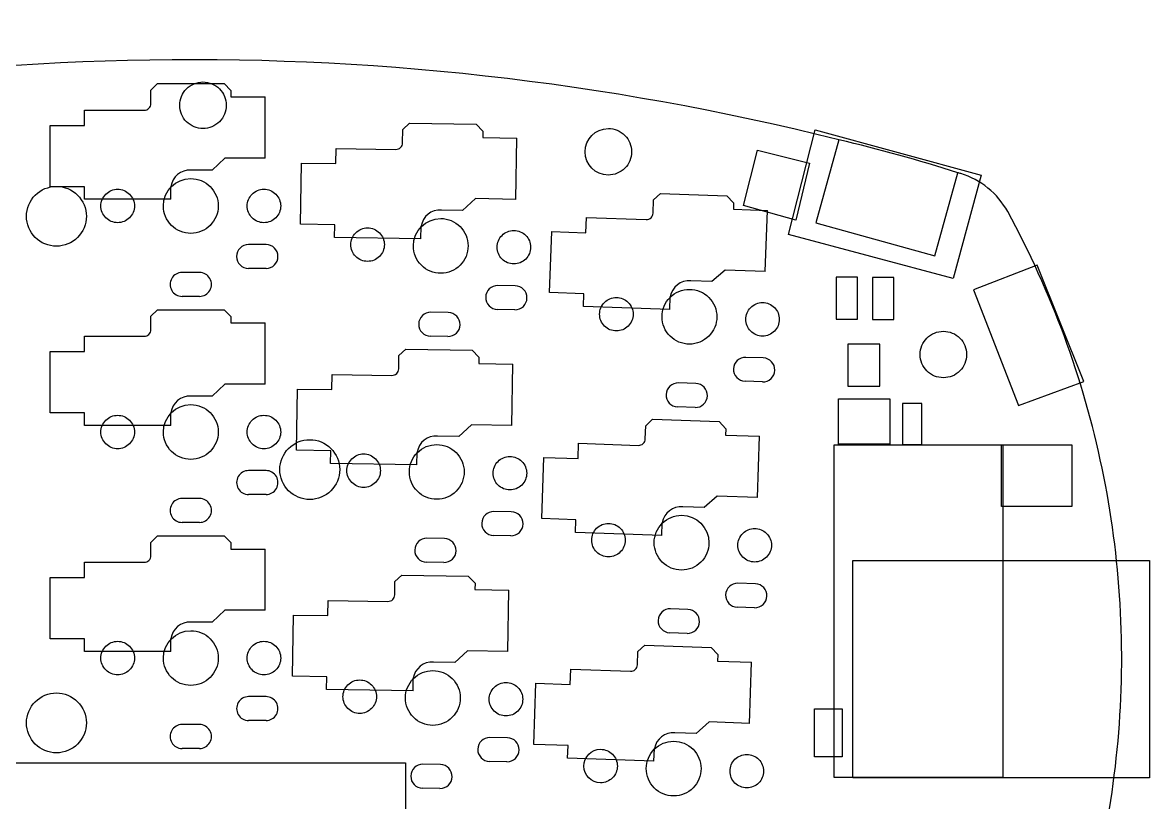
# Model space of a CAD drawing. Extents: x -2 to 142, y -92 to 3.
# Drawn here: x 57.4 to 142.2, y -55.9 to 2.7 of the extents above; entities that cross this region are included whole.
import ezdxf

# ---------------------------------------------------------------- set-up
doc = ezdxf.new("R2010")
doc.units = 0
doc.layers.get('0').update_dxf_attribs({"linetype": 'CONTINUOUS'})

msp = doc.modelspace()

# ---------------------------------------------------------------- linework, layer by layer
at = {"color": 7}
for p, q in [((67.075001, -2.374655), (67.575001, -1.874655)), ((67.075001, -3.374655), (67.075001, -2.374655)), ((67.575001, -1.874655), (72.575001, -1.874655)), ((72.575001, -1.874655), (73.095001, -2.394655)), ((73.095001, -2.394655), (73.095001, -2.874655)), ((73.095001, -2.874655), (75.655001, -2.874655)), ((75.655001, -7.474655), (75.655001, -2.874655)), ((62.075001, -5.024655), (62.075001, -3.874655)), ((62.075001, -3.874655), (66.575001, -3.874655)), ((72.741632, -3.501473), (72.741632, -3.501473)), ((59.500001, -5.024655), (62.075001, -5.024655)), ((59.500001, -9.624655), (59.500001, -5.024655)), ((86.020676, -5.328802), (86.529326, -4.837604)), ((86.529326, -4.837604), (91.528564, -4.924866)), ((91.528564, -4.924866), (92.03941, -5.453862)), ((86.003223, -6.32865), (86.020676, -5.328802)), ((92.03941, -5.453862), (92.031033, -5.933789)), ((115.01163, -13.231473), (117.03163, -5.356473)), ((117.03163, -5.356473), (129.51163, -8.761473)), ((80.975188, -7.891136), (80.995259, -6.741311)), ((80.995259, -6.741311), (85.494573, -6.819847)), ((92.031033, -5.933789), (94.590643, -5.978467)), ((94.510362, -10.577767), (94.590643, -5.978467)), ((118.80616, -6.102301), (117.075, -12.344655)), ((118.806183, -6.102125), (118.806183, -6.102125)), ((72.625001, -7.474655), (71.675001, -8.374655)), ((75.655001, -7.474655), (72.625001, -7.474655)), ((103.22163, -7.001473), (103.22163, -7.001473)), ((111.63953, -11.031432), (112.69498, -6.869507)), ((112.69498, -6.869507), (116.59813, -7.846424)), ((71.675001, -8.374655), (70.075001, -8.374655)), ((78.3203, -12.445496), (78.400581, -7.846196)), ((78.400581, -7.846196), (80.975188, -7.891136)), ((116.59813, -7.846424), (115.58234, -12.134557)), ((126.01749, -14.824627), (127.7516, -8.571627)), ((129.51163, -8.761473), (127.39163, -16.531473)), ((62.075001, -9.624655), (59.500001, -9.624655)), ((62.075001, -10.574655), (62.075001, -9.624655)), ((68.575001, -10.574655), (68.575001, -9.624655)), ((104.87703, -10.60935), (105.39418, -10.127105)), ((105.39418, -10.127105), (110.39113, -10.301602)), ((68.575001, -10.574655), (62.075001, -10.574655)), ((91.480823, -10.524886), (90.515261, -11.408169)), ((94.510362, -10.577767), (91.480823, -10.524886)), ((104.84213, -11.608741), (104.87703, -10.60935)), ((110.39113, -10.301602), (110.89267, -10.839433)), ((110.89267, -10.839433), (110.87592, -11.319141)), ((62.2202, -11.851473), (62.2202, -11.851473)), ((65.835, -11.074655), (65.835, -11.074655)), ((72.135, -11.074655), (72.135, -11.074655)), ((76.835, -11.074655), (76.835, -11.074655)), ((90.515261, -11.408169), (88.915504, -11.380245)), ((110.87592, -11.319141), (113.43436, -11.408483)), ((115.58234, -12.134557), (111.63953, -11.031432)), ((113.27382, -16.005681), (113.43436, -11.408483)), ((80.894907, -12.490436), (78.3203, -12.445496)), ((80.878328, -13.440291), (80.894907, -12.490436)), ((87.377338, -13.553732), (87.393917, -12.603876)), ((99.787595, -13.083239), (99.82773, -11.933939)), ((99.82773, -11.933939), (104.32499, -12.090987)), ((117.075, -12.344655), (126.01749, -14.824627)), ((87.377338, -13.553732), (80.878328, -13.440291)), ((97.053626, -17.59057), (97.214164, -12.993372)), ((97.214164, -12.993372), (99.787595, -13.083239)), ((127.39163, -16.531473), (115.01163, -13.231473)), ((75.730001, -13.974655), (74.420001, -13.974655)), ((84.629225, -13.983846), (84.629225, -13.983846)), ((90.928384, -14.079834), (90.928384, -14.079834)), ((95.627544, -14.175822), (95.627544, -14.175822)), ((70.730001, -16.074655), (69.420001, -16.074655)), ((75.730001, -15.774655), (74.420001, -15.774655)), ((110.24567, -15.899936), (109.26483, -16.766233)), ((113.27382, -16.005681), (110.24567, -15.899936)), ((133.72163, -15.531473), (128.94163, -17.381473)), ((137.22163, -24.281473), (133.72163, -15.531473)), ((109.26483, -16.766233), (107.66581, -16.710394)), ((120.21663, -16.436473), (118.60663, -16.436473)), ((118.60663, -16.436473), (118.60663, -19.596473)), ((120.21663, -16.436473), (118.60663, -16.436473)), ((120.21663, -19.596473), (120.21663, -16.436473)), ((120.21663, -19.596473), (120.21663, -16.436473)), ((122.94163, -16.451473), (121.33163, -16.451473)), ((121.33163, -16.451473), (121.33163, -19.611473)), ((122.94163, -16.451473), (121.33163, -16.451473)), ((122.94163, -19.611473), (122.94163, -16.451473)), ((122.94163, -19.611473), (122.94163, -16.451473)), ((94.47191, -17.078086), (93.162109, -17.055223)), ((99.627058, -17.680436), (97.053626, -17.59057)), ((99.593903, -18.629858), (99.627058, -17.680436)), ((128.94163, -17.381473), (132.32163, -26.091473)), ((70.730001, -17.874655), (69.420001, -17.874655)), ((106.08994, -18.856704), (99.593903, -18.629858)), ((106.08994, -18.856704), (106.1231, -17.907283)), ((67.075001, -19.374655), (67.575001, -18.874655)), ((67.075001, -20.374655), (67.075001, -19.374655)), ((67.575001, -18.874655), (72.575001, -18.874655)), ((72.575001, -18.874655), (73.095001, -19.394655)), ((73.095001, -19.394655), (73.095001, -19.874655)), ((89.436021, -19.090504), (88.126221, -19.067641)), ((94.440495, -18.877812), (93.130695, -18.854949)), ((103.33493, -19.216803), (103.33493, -19.216803)), ((109.63158, -19.408749), (109.63158, -19.408749)), ((73.095001, -19.874655), (75.655001, -19.874655)), ((75.655001, -24.474655), (75.655001, -19.874655)), ((114.32823, -19.600695), (114.32823, -19.600695)), ((118.60663, -19.596473), (120.21663, -19.596473)), ((118.60663, -19.596473), (120.21663, -19.596473)), ((121.33163, -19.611473), (122.94163, -19.611473)), ((121.33163, -19.611473), (122.94163, -19.611473)), ((62.075001, -22.024655), (62.075001, -20.874655)), ((62.075001, -20.874655), (66.575001, -20.874655)), ((89.404607, -20.89023), (88.094806, -20.867367)), ((59.500001, -26.624655), (59.500001, -22.024655)), ((59.500001, -22.024655), (62.075001, -22.024655)), ((85.723985, -22.326212), (86.232635, -21.835014)), ((86.232635, -21.835014), (91.231873, -21.922276)), ((91.231873, -21.922276), (91.742719, -22.451272)), ((121.89163, -21.471473), (119.49163, -21.471473)), ((119.49163, -21.471473), (119.49163, -24.631473)), ((121.89163, -21.471473), (119.49163, -21.471473)), ((121.89163, -24.631473), (121.89163, -21.471473)), ((121.89163, -24.631473), (121.89163, -21.471473)), ((85.706532, -23.32606), (85.723985, -22.326212)), ((91.742719, -22.451272), (91.734342, -22.931199)), ((113.12193, -22.504339), (111.81273, -22.458621)), ((128.41563, -22.245473), (128.41563, -22.245473)), ((91.734342, -22.931199), (94.293952, -22.975877)), ((94.213671, -27.575177), (94.293952, -22.975877)), ((72.625001, -24.474655), (71.675001, -25.374655)), ((75.655001, -24.474655), (72.625001, -24.474655)), ((80.678497, -24.888546), (80.698568, -23.738721)), ((80.698568, -23.738721), (85.197882, -23.817257)), ((108.05168, -24.428562), (106.74248, -24.382844)), ((113.05911, -24.303243), (111.74991, -24.257524)), ((132.32163, -26.091473), (137.22163, -24.281473)), ((71.675001, -25.374655), (70.075001, -25.374655)), ((78.023609, -29.442906), (78.10389, -24.843606)), ((78.10389, -24.843606), (80.678497, -24.888546)), ((119.49163, -24.631473), (121.89163, -24.631473)), ((119.49163, -24.631473), (121.89163, -24.631473)), ((107.98886, -26.227466), (106.67966, -26.181747)), ((118.78163, -28.981473), (118.78163, -25.591473)), ((118.78163, -25.591473), (122.63163, -25.591473)), ((118.78163, -28.981473), (118.78163, -25.591473)), ((118.78163, -25.591473), (122.63163, -25.591473)), ((122.63163, -25.591473), (122.63163, -28.981473)), ((125.05163, -25.931473), (123.58163, -25.931473)), ((123.58163, -25.931473), (123.58163, -29.021473)), ((125.05163, -25.931473), (123.58163, -25.931473)), ((125.05163, -29.021473), (125.05163, -25.931473)), ((125.05163, -29.021473), (125.05163, -25.931473)), ((62.075001, -26.624655), (59.500001, -26.624655)), ((62.075001, -27.574655), (62.075001, -26.624655)), ((68.575001, -27.574655), (68.575001, -26.624655)), ((68.575001, -27.574655), (62.075001, -27.574655)), ((91.184132, -27.522296), (90.21857, -28.405579)), ((94.213671, -27.575177), (91.184132, -27.522296)), ((104.24884, -28.598385), (104.28374, -27.598994)), ((104.28374, -27.598994), (104.80089, -27.116749)), ((104.80089, -27.116749), (109.79784, -27.291246)), ((109.79784, -27.291246), (110.29938, -27.829077)), ((110.29938, -27.829077), (110.28263, -28.308785)), ((65.835, -28.074655), (65.835, -28.074655)), ((72.135, -28.074655), (72.135, -28.074655)), ((76.835, -28.074655), (76.835, -28.074655)), ((90.21857, -28.405579), (88.618813, -28.377655)), ((110.28263, -28.308785), (112.84107, -28.398127)), ((112.68053, -32.995325), (112.84107, -28.398127)), ((80.598216, -29.487846), (78.023609, -29.442906)), ((80.581637, -30.437701), (80.598216, -29.487846)), ((87.080647, -30.551142), (87.097226, -29.601286)), ((99.194304, -30.072883), (99.234439, -28.923583)), ((99.234439, -28.923583), (103.7317, -29.080631)), ((118.45163, -54.066473), (118.45163, -29.046473)), ((118.45163, -29.046473), (131.13163, -29.046473)), ((118.45163, -54.066473), (118.45163, -29.046473)), ((118.45163, -29.046473), (131.13163, -29.046473)), ((122.63163, -28.981473), (118.78163, -28.981473)), ((122.63163, -28.981473), (118.78163, -28.981473)), ((123.58163, -29.021473), (125.05163, -29.021473)), ((123.58163, -29.021473), (125.05163, -29.021473)), ((131.04163, -29.046473), (136.32163, -29.046473)), ((131.04163, -33.666473), (131.04163, -29.046473)), ((131.04163, -29.046473), (136.32163, -29.046473)), ((131.13163, -29.046473), (131.13163, -54.066473)), ((136.32163, -29.046473), (136.32163, -33.666473)), ((136.32163, -29.046473), (136.32163, -33.666473)), ((87.080647, -30.551142), (80.581637, -30.437701)), ((96.460335, -34.580214), (96.620873, -29.983016)), ((96.620873, -29.983016), (99.194304, -30.072883)), ((75.730001, -30.974655), (74.420001, -30.974655)), ((81.2702, -30.901473), (81.2702, -30.901473)), ((84.332529, -30.981255), (84.332529, -30.981255)), ((90.631696, -31.077243), (90.631696, -31.077243)), ((95.330856, -31.173231), (95.330856, -31.173231)), ((75.730001, -32.774655), (74.420001, -32.774655)), ((109.65237, -32.88958), (108.67154, -33.755877)), ((112.68053, -32.995325), (109.65237, -32.88958)), ((70.730001, -33.074655), (69.420001, -33.074655)), ((108.67154, -33.755877), (107.07252, -33.700038)), ((136.32163, -33.666473), (131.04163, -33.666473)), ((136.32163, -33.666473), (131.04163, -33.666473)), ((94.175219, -34.075496), (92.865418, -34.052633)), ((99.033767, -34.67008), (96.460335, -34.580214)), ((99.000612, -35.619502), (99.033767, -34.67008)), ((70.730001, -34.874655), (69.420001, -34.874655)), ((105.49665, -35.846348), (105.52981, -34.896927)), ((67.075001, -36.374655), (67.575001, -35.874655)), ((67.075001, -37.374655), (67.075001, -36.374655)), ((67.575001, -35.874655), (72.575001, -35.874655)), ((72.575001, -35.874655), (73.095001, -36.394655)), ((73.095001, -36.394655), (73.095001, -36.874655)), ((89.13933, -36.087914), (87.82953, -36.065051)), ((94.143804, -35.875222), (92.834004, -35.852359)), ((105.49665, -35.846348), (99.000612, -35.619502)), ((102.74164, -36.206447), (102.74164, -36.206447)), ((109.03829, -36.398391), (109.03829, -36.398391)), ((73.095001, -36.874655), (75.655001, -36.874655)), ((75.655001, -41.474655), (75.655001, -36.874655)), ((113.73494, -36.590339), (113.73494, -36.590339)), ((62.075001, -39.024655), (62.075001, -37.874655)), ((62.075001, -37.874655), (66.575001, -37.874655)), ((89.107916, -37.88764), (87.798115, -37.864777)), ((119.85163, -54.081473), (119.85163, -37.731473)), ((119.85163, -37.731473), (142.16163, -37.731473)), ((119.85163, -54.081473), (119.85163, -37.731473)), ((119.85163, -37.731473), (142.16163, -37.731473)), ((142.16163, -37.731473), (142.16163, -54.081473)), ((85.427294, -39.323623), (85.935944, -38.832425)), ((85.935944, -38.832425), (90.935182, -38.919687)), ((90.935182, -38.919687), (91.446028, -39.448683)), ((59.500001, -43.624655), (59.500001, -39.024655)), ((59.500001, -39.024655), (62.075001, -39.024655)), ((85.409841, -40.323471), (85.427294, -39.323623)), ((91.446028, -39.448683), (91.437651, -39.92861)), ((112.52864, -39.493983), (111.21943, -39.448265)), ((91.437651, -39.92861), (93.997261, -39.973288)), ((93.91698, -44.572588), (93.997261, -39.973288)), ((72.625001, -41.474655), (71.675001, -42.374655)), ((75.655001, -41.474655), (72.625001, -41.474655)), ((80.381806, -41.885957), (80.401877, -40.736132)), ((80.401877, -40.736132), (84.901191, -40.814668)), ((107.45839, -41.418206), (106.14919, -41.372488)), ((112.46582, -41.292887), (111.15662, -41.247168)), ((77.726918, -46.440317), (77.807199, -41.841017)), ((77.807199, -41.841017), (80.381806, -41.885957)), ((71.675001, -42.374655), (70.075001, -42.374655)), ((107.39557, -43.21711), (106.08637, -43.171391)), ((62.075001, -43.624655), (59.500001, -43.624655)), ((62.075001, -44.574655), (62.075001, -43.624655)), ((68.575001, -44.574655), (68.575001, -43.624655)), ((68.575001, -44.574655), (62.075001, -44.574655)), ((90.887441, -44.519707), (89.921879, -45.40299)), ((93.91698, -44.572588), (90.887441, -44.519707)), ((103.65555, -45.588029), (103.69045, -44.588638)), ((103.69045, -44.588638), (104.2076, -44.106393)), ((104.2076, -44.106393), (109.20455, -44.28089)), ((109.20455, -44.28089), (109.70609, -44.818721)), ((109.70609, -44.818721), (109.68933, -45.298429)), ((65.835, -45.074655), (65.835, -45.074655)), ((72.135, -45.074655), (72.135, -45.074655)), ((76.835, -45.074655), (76.835, -45.074655)), ((89.921879, -45.40299), (88.322122, -45.375066)), ((109.68933, -45.298429), (112.24777, -45.387771)), ((112.08724, -49.984969), (112.24777, -45.387771)), ((80.301525, -46.485257), (77.726918, -46.440317)), ((80.284946, -47.435112), (80.301525, -46.485257)), ((86.783956, -47.548553), (86.800535, -46.598697)), ((98.601012, -47.062527), (98.641147, -45.913227)), ((98.641147, -45.913227), (103.13841, -46.070275)), ((86.783956, -47.548553), (80.284946, -47.435112)), ((95.867043, -51.569858), (96.027581, -46.97266)), ((96.027581, -46.97266), (98.601012, -47.062527)), ((75.730001, -47.974655), (74.420001, -47.974655)), ((84.035841, -47.978667), (84.035841, -47.978667)), ((90.335, -48.074655), (90.335, -48.074655)), ((95.03416, -48.170643), (95.03416, -48.170643)), ((116.96163, -48.901473), (119.05163, -48.901473)), ((116.96163, -52.511473), (116.96163, -48.901473)), ((116.96163, -48.901473), (119.05163, -48.901473)), ((119.05163, -48.901473), (119.05163, -52.511473)), ((119.05163, -48.901473), (119.05163, -52.511473)), ((62.2202, -49.951471), (62.2202, -49.951471)), ((75.730001, -49.774655), (74.420001, -49.774655)), ((109.05908, -49.879224), (108.07825, -50.745521)), ((112.08724, -49.984969), (109.05908, -49.879224)), ((70.730001, -50.074655), (69.420001, -50.074655)), ((108.07825, -50.745521), (106.47923, -50.689682)), ((93.878528, -51.072907), (92.568727, -51.050044)), ((98.440475, -51.659724), (95.867043, -51.569858)), ((98.40732, -52.609146), (98.440475, -51.659724)), ((70.730001, -51.874655), (69.420001, -51.874655)), ((104.90336, -52.835992), (104.93652, -51.886571)), ((119.05163, -52.511473), (116.96163, -52.511473)), ((119.05163, -52.511473), (116.96163, -52.511473)), ((39.311629, -52.946473), (86.211629, -52.946473)), ((39.311629, -52.946473), (86.211629, -52.946473)), ((86.211629, -52.946473), (86.211629, -70.536473)), ((88.842639, -53.085325), (87.532839, -53.062462)), ((93.847113, -52.872633), (92.537313, -52.84977)), ((104.90336, -52.835992), (98.40732, -52.609146)), ((102.14834, -53.196091), (102.14834, -53.196091)), ((108.445, -53.388039), (108.445, -53.388039)), ((113.14165, -53.579983), (113.14165, -53.579983)), ((131.13163, -54.066473), (118.45163, -54.066473)), ((131.13163, -54.066473), (118.45163, -54.066473)), ((142.16163, -54.081473), (119.85163, -54.081473)), ((142.16163, -54.081473), (119.85163, -54.081473)), ((88.811225, -54.885051), (87.501424, -54.862188))]:
    msp.add_line(p, q, dxfattribs=at)
for points in [[(118.806183, -6.102125), (83.689384, 2.720145), (46.836309, 1.843725), (12.178585, -8.637887)], [(69.241632, -3.501473), (69.241632, -3.037344), (69.426006, -2.592225), (69.754195, -2.264036)], [(69.754195, -2.264036), (70.082384, -1.935847), (70.527503, -1.751473), (70.991632, -1.751473)], [(70.991632, -1.751473), (71.455761, -1.751473), (71.90088, -1.935847), (72.229069, -2.264036)], [(72.229069, -2.264036), (72.557258, -2.592225), (72.741632, -3.037344), (72.741632, -3.501473)], [(66.930061, -3.729715), (67.024127, -3.635649), (67.076366, -3.507677), (67.075001, -3.374655)], [(66.575001, -3.874655), (66.708023, -3.87602), (66.835995, -3.82378), (66.930061, -3.729715)], [(69.754195, -4.73891), (69.426006, -4.410721), (69.241632, -3.965602), (69.241632, -3.501473)], [(72.741632, -3.501473), (72.741632, -3.965602), (72.557258, -4.410721), (72.229069, -4.73891)], [(70.991632, -5.251473), (70.527503, -5.251473), (70.082384, -5.067098), (69.754195, -4.73891)], [(72.229069, -4.73891), (71.90088, -5.067098), (71.455761, -5.251473), (70.991632, -5.251473)], [(99.721632, -7.001473), (99.721632, -6.034975), (100.505132, -5.251474), (101.47163, -5.251473)], [(101.47163, -5.251473), (101.935759, -5.251473), (102.380878, -5.435847), (102.709067, -5.764036)], [(102.709067, -5.764036), (103.037256, -6.092225), (103.22163, -6.537344), (103.22163, -7.001473)], [(85.494573, -6.819847), (85.627551, -6.823534), (85.756415, -6.773535), (85.852108, -6.681125)], [(85.852108, -6.681125), (85.947801, -6.588716), (86.002266, -6.461675), (86.003223, -6.32865)], [(127.751373, -8.571741), (124.803124, -7.631748), (121.819094, -6.807907), (118.806183, -6.102125)], [(101.47163, -8.751473), (100.505132, -8.751472), (99.721632, -7.96797), (99.721632, -7.001473)], [(103.22163, -7.001473), (103.22163, -7.465602), (103.037256, -7.910721), (102.709067, -8.23891)], [(70.075001, -8.374656), (69.326384, -8.338939), (68.674867, -8.881869), (68.575001, -9.624655)], [(102.709067, -8.23891), (102.380878, -8.567098), (101.935759, -8.751473), (101.47163, -8.751473)], [(68.015, -11.074655), (68.015, -9.936948), (68.937293, -9.014655), (70.075, -9.014655)], [(70.075, -9.014655), (70.621346, -9.014655), (71.145315, -9.23169), (71.53164, -9.618015)], [(127.971517, -8.637887), (127.898155, -8.615775), (127.824773, -8.593726), (127.751373, -8.571741)], [(131.499465, -11.503345), (130.74475, -10.122508), (129.477763, -9.09344), (127.971517, -8.637887)], [(58.37921, -10.260483), (58.801167, -9.838526), (59.373463, -9.601473), (59.9702, -9.601473)], [(59.9702, -9.601473), (60.566937, -9.601473), (61.139233, -9.838526), (61.56119, -10.260483)], [(63.684045, -10.1837), (63.920341, -9.947404), (64.240827, -9.814655), (64.575, -9.814655)], [(64.575, -9.814655), (64.909173, -9.814655), (65.229659, -9.947404), (65.465955, -10.1837)], [(71.53164, -9.618015), (71.917965, -10.00434), (72.135, -10.528309), (72.135, -11.074655)], [(74.684045, -10.1837), (74.920341, -9.947404), (75.240827, -9.814655), (75.575, -9.814655)], [(75.575, -9.814655), (75.909173, -9.814655), (76.229659, -9.947404), (76.465955, -10.1837)], [(57.7202, -11.851473), (57.7202, -11.254736), (57.957253, -10.682439), (58.37921, -10.260483)], [(61.56119, -10.260483), (61.983147, -10.682439), (62.2202, -11.254736), (62.2202, -11.851473)], [(63.315, -11.074655), (63.315, -10.740482), (63.44775, -10.419996), (63.684045, -10.1837)], [(65.465955, -10.1837), (65.70225, -10.419996), (65.835, -10.740482), (65.835, -11.074655)], [(74.315, -11.074655), (74.315, -10.740482), (74.44775, -10.419996), (74.684045, -10.1837)], [(76.465955, -10.1837), (76.70225, -10.419996), (76.835, -10.740482), (76.835, -11.074655)], [(58.37921, -13.442463), (57.957253, -13.020506), (57.7202, -12.44821), (57.7202, -11.851473)], [(62.2202, -11.851473), (62.2202, -12.44821), (61.983147, -13.020506), (61.56119, -13.442463)], [(63.684045, -11.965609), (63.44775, -11.729314), (63.315, -11.408828), (63.315, -11.074655)], [(65.835, -11.074655), (65.835, -11.408828), (65.70225, -11.729314), (65.465955, -11.965609)], [(68.61836, -12.531295), (68.232035, -12.14497), (68.015, -11.621001), (68.015, -11.074655)], [(72.135, -11.074655), (72.135, -11.621001), (71.917965, -12.14497), (71.53164, -12.531295)], [(74.684045, -11.965609), (74.44775, -11.729314), (74.315, -11.408828), (74.315, -11.074655)], [(76.835, -11.074655), (76.835, -11.408828), (76.70225, -11.729314), (76.465955, -11.965609)], [(88.915504, -11.380245), (88.167624, -11.331469), (87.506732, -11.862946), (87.393917, -12.603876)], [(104.684889, -11.958524), (104.782179, -11.867799), (104.838852, -11.741729), (104.84213, -11.608741)], [(138.601874, -30.790024), (137.196242, -24.046696), (134.802982, -17.547769), (131.499465, -11.503345)], [(64.575, -12.334655), (64.240827, -12.334655), (63.920341, -12.201905), (63.684045, -11.965609)], [(65.465955, -11.965609), (65.229659, -12.201905), (64.909173, -12.334655), (64.575, -12.334655)], [(70.075, -13.134655), (69.528654, -13.134655), (69.004685, -12.91762), (68.61836, -12.531295)], [(71.53164, -12.531295), (71.145315, -12.91762), (70.621346, -13.134655), (70.075, -13.134655)], [(75.575, -12.334655), (75.240827, -12.334655), (74.920341, -12.201905), (74.684045, -11.965609)], [(76.465955, -11.965609), (76.229659, -12.201905), (75.909173, -12.334655), (75.575, -12.334655)], [(86.808384, -14.079834), (86.808384, -12.942127), (87.730677, -12.019834), (88.868384, -12.019834)], [(88.868384, -12.019834), (89.41473, -12.019834), (89.938699, -12.236869), (90.325024, -12.623194)], [(90.325024, -12.623194), (90.711349, -13.009519), (90.928384, -13.533488), (90.928384, -14.079834)], [(104.32499, -12.090987), (104.457883, -12.096992), (104.587598, -12.04925), (104.684889, -11.958524)], [(59.9702, -14.101473), (59.373463, -14.101473), (58.801167, -13.86442), (58.37921, -13.442463)], [(61.56119, -13.442463), (61.139233, -13.86442), (60.566937, -14.101473), (59.9702, -14.101473)], [(82.109223, -13.983846), (82.109223, -13.649673), (82.241973, -13.329187), (82.478269, -13.092891)], [(82.478269, -13.092891), (82.714565, -12.856595), (83.035051, -12.723845), (83.369224, -12.723845)], [(83.369224, -12.723845), (83.703397, -12.723845), (84.023883, -12.856595), (84.260179, -13.092891)], [(84.260179, -13.092891), (84.496475, -13.329187), (84.629225, -13.649673), (84.629225, -13.983846)], [(93.107544, -14.175822), (93.107544, -13.841649), (93.240294, -13.521163), (93.476589, -13.284867)], [(93.476589, -13.284867), (93.712885, -13.048571), (94.033371, -12.915822), (94.367544, -12.915822)], [(94.367544, -12.915822), (94.701717, -12.915822), (95.022203, -13.048571), (95.258499, -13.284867)], [(95.258499, -13.284867), (95.494794, -13.521163), (95.627544, -13.841649), (95.627544, -14.175822)], [(74.420001, -13.974655), (73.922945, -13.974655), (73.520001, -14.377599), (73.520001, -14.874655)], [(76.630001, -14.874655), (76.630001, -14.377599), (76.227057, -13.974655), (75.730001, -13.974655)], [(82.478269, -14.874801), (82.241973, -14.638505), (82.109223, -14.318019), (82.109223, -13.983846)], [(84.629225, -13.983846), (84.629225, -14.318019), (84.496475, -14.638505), (84.260179, -14.874801)], [(87.411744, -15.536474), (87.025419, -15.150149), (86.808384, -14.62618), (86.808384, -14.079834)], [(90.928384, -14.079834), (90.928384, -14.62618), (90.711349, -15.150149), (90.325024, -15.536474)], [(93.476589, -15.066776), (93.240294, -14.830481), (93.107544, -14.509995), (93.107544, -14.175822)], [(95.627544, -14.175822), (95.627544, -14.509995), (95.494794, -14.830481), (95.258499, -15.066776)], [(73.520001, -14.874655), (73.520001, -15.371711), (73.922945, -15.774655), (74.420001, -15.774655)], [(75.730001, -15.774655), (76.227057, -15.774655), (76.630001, -15.371711), (76.630001, -14.874655)], [(83.369224, -15.243847), (83.035051, -15.243847), (82.714565, -15.111097), (82.478269, -14.874801)], [(84.260179, -14.874801), (84.023883, -15.111097), (83.703397, -15.243847), (83.369224, -15.243847)], [(94.367544, -15.435822), (94.033371, -15.435822), (93.712885, -15.303072), (93.476589, -15.066776)], [(95.258499, -15.066776), (95.022203, -15.303072), (94.701717, -15.435822), (94.367544, -15.435822)], [(69.420001, -16.074655), (69.098462, -16.074655), (68.801348, -16.246194), (68.640578, -16.524655)], [(71.509424, -16.524655), (71.348654, -16.246194), (71.05154, -16.074655), (70.730001, -16.074655)], [(88.868384, -16.139834), (88.322038, -16.139834), (87.798069, -15.922799), (87.411744, -15.536474)], [(90.325024, -15.536474), (89.938699, -15.922799), (89.41473, -16.139834), (88.868384, -16.139834)], [(68.640578, -16.524655), (68.479809, -16.803116), (68.479809, -17.146194), (68.640578, -17.424655)], [(71.509424, -17.424655), (71.670193, -17.146194), (71.670193, -16.803116), (71.509424, -16.524655)], [(107.66581, -16.710394), (106.918895, -16.648573), (106.248828, -17.168435), (106.1231, -17.907283)], [(68.640578, -17.424655), (68.801348, -17.703116), (69.098462, -17.874655), (69.420001, -17.874655)], [(70.730001, -17.874655), (71.05154, -17.874655), (71.348654, -17.703116), (71.509424, -17.424655)], [(93.162109, -17.055224), (92.665463, -17.04704), (92.256086, -17.442757), (92.247417, -17.939395)], [(95.355196, -17.993641), (95.363865, -17.497), (94.968543, -17.087235), (94.47191, -17.078086)], [(106.11494, -17.952109), (106.501265, -17.565784), (107.025234, -17.348749), (107.57158, -17.348749)], [(107.57158, -17.348749), (108.117926, -17.348749), (108.641895, -17.565784), (109.02822, -17.952109)], [(92.247417, -17.939395), (92.238748, -18.436032), (92.634066, -18.845796), (93.130695, -18.854949)], [(94.440495, -18.877811), (94.937144, -18.886), (95.346527, -18.490282), (95.355196, -17.993641)], [(100.81493, -19.216803), (100.81493, -18.88263), (100.94768, -18.562144), (101.183975, -18.325848)], [(101.183975, -18.325848), (101.420271, -18.089552), (101.740757, -17.956803), (102.07493, -17.956803)], [(102.07493, -17.956803), (102.409103, -17.956803), (102.729589, -18.089552), (102.965885, -18.325848)], [(102.965885, -18.325848), (103.20218, -18.562144), (103.33493, -18.88263), (103.33493, -19.216803)], [(105.51158, -19.408749), (105.51158, -18.862403), (105.728615, -18.338434), (106.11494, -17.952109)], [(109.02822, -17.952109), (109.414545, -18.338434), (109.63158, -18.862403), (109.63158, -19.408749)], [(112.177275, -18.70974), (112.413571, -18.473444), (112.734057, -18.340695), (113.06823, -18.340695)], [(113.06823, -18.340695), (113.402403, -18.340695), (113.722889, -18.473444), (113.959185, -18.70974)], [(88.126221, -19.067642), (87.629572, -19.059452), (87.220189, -19.455171), (87.21152, -19.951812)], [(90.319299, -20.006058), (90.327968, -19.50942), (89.93265, -19.099657), (89.436021, -19.090504)], [(101.183975, -20.107757), (100.94768, -19.871462), (100.81493, -19.550976), (100.81493, -19.216803)], [(103.33493, -19.216803), (103.33493, -19.550976), (103.20218, -19.871462), (102.965885, -20.107757)], [(106.11494, -20.865389), (105.728615, -20.479064), (105.51158, -19.955095), (105.51158, -19.408749)], [(109.63158, -19.408749), (109.63158, -19.955095), (109.414545, -20.479064), (109.02822, -20.865389)], [(111.80823, -19.600695), (111.80823, -19.266522), (111.94098, -18.946036), (112.177275, -18.70974)], [(113.959185, -18.70974), (114.19548, -18.946036), (114.32823, -19.266522), (114.32823, -19.600695)], [(87.21152, -19.951812), (87.202851, -20.448453), (87.598173, -20.858218), (88.094806, -20.867367)], [(89.404607, -20.890229), (89.901253, -20.898413), (90.31063, -20.502696), (90.319299, -20.006058)], [(102.07493, -20.476803), (101.740757, -20.476803), (101.420271, -20.344053), (101.183975, -20.107757)], [(102.965885, -20.107757), (102.729589, -20.344053), (102.409103, -20.476803), (102.07493, -20.476803)], [(112.177275, -20.491649), (111.94098, -20.255354), (111.80823, -19.934868), (111.80823, -19.600695)], [(114.32823, -19.600695), (114.32823, -19.934868), (114.19548, -20.255354), (113.959185, -20.491649)], [(66.575001, -20.874655), (66.708023, -20.87602), (66.835995, -20.82378), (66.930061, -20.729715)], [(66.930061, -20.729715), (67.024127, -20.635649), (67.076366, -20.507677), (67.075001, -20.374655)], [(107.57158, -21.468749), (107.025234, -21.468749), (106.501265, -21.251714), (106.11494, -20.865389)], [(109.02822, -20.865389), (108.641895, -21.251714), (108.117926, -21.468749), (107.57158, -21.468749)], [(113.06823, -20.860695), (112.734057, -20.860695), (112.413571, -20.727945), (112.177275, -20.491649)], [(113.959185, -20.491649), (113.722889, -20.727945), (113.402403, -20.860695), (113.06823, -20.860695)], [(124.91563, -22.245473), (124.91563, -21.781344), (125.100004, -21.336225), (125.428193, -21.008036)], [(125.428193, -21.008036), (125.756382, -20.679847), (126.201501, -20.495473), (126.66563, -20.495473)], [(126.66563, -20.495473), (127.129759, -20.495473), (127.574878, -20.679847), (127.903067, -21.008036)], [(127.903067, -21.008036), (128.231256, -21.336225), (128.41563, -21.781344), (128.41563, -22.245473)], [(111.81273, -22.458621), (111.316215, -22.441636), (110.899848, -22.830181), (110.882509, -23.326685)], [(113.989331, -23.435178), (114.00667, -22.938675), (113.618421, -22.522031), (113.12193, -22.504339)], [(125.428193, -23.48291), (125.100004, -23.154721), (124.91563, -22.709602), (124.91563, -22.245473)], [(128.41563, -22.245473), (128.41563, -22.709602), (128.231256, -23.154721), (127.903067, -23.48291)], [(85.197882, -23.817257), (85.33086, -23.820944), (85.459724, -23.770945), (85.555417, -23.678536)], [(85.555417, -23.678536), (85.65111, -23.586126), (85.705575, -23.459085), (85.706532, -23.32606)], [(110.882509, -23.326685), (110.86517, -23.823188), (111.253419, -24.239832), (111.74991, -24.257524)], [(113.05911, -24.303242), (113.555625, -24.320227), (113.971992, -23.931681), (113.989331, -23.435178)], [(126.66563, -23.995473), (126.201501, -23.995473), (125.756382, -23.811098), (125.428193, -23.48291)], [(127.903067, -23.48291), (127.574878, -23.811098), (127.129759, -23.995473), (126.66563, -23.995473)], [(106.74248, -24.382844), (106.245965, -24.365859), (105.829598, -24.754404), (105.812259, -25.250908)], [(108.919081, -25.359402), (108.93642, -24.862898), (108.548171, -24.446255), (108.05168, -24.428562)], [(70.075001, -25.374656), (69.326384, -25.33894), (68.674867, -25.881869), (68.575001, -26.624655)], [(105.812259, -25.250908), (105.79492, -25.747411), (106.183169, -26.164055), (106.67966, -26.181747)], [(107.98886, -26.227467), (108.485376, -26.244451), (108.901743, -25.855905), (108.919081, -25.359402)], [(68.015, -28.074655), (68.015, -26.936948), (68.937293, -26.014655), (70.075, -26.014655)], [(70.075, -26.014655), (70.621346, -26.014655), (71.145315, -26.23169), (71.53164, -26.618015)], [(63.684045, -27.1837), (63.920341, -26.947404), (64.240827, -26.814655), (64.575, -26.814655)], [(64.575, -26.814655), (64.909173, -26.814655), (65.229659, -26.947404), (65.465955, -27.1837)], [(71.53164, -26.618015), (71.917965, -27.00434), (72.135, -27.528309), (72.135, -28.074655)], [(74.684045, -27.1837), (74.920341, -26.947404), (75.240827, -26.814655), (75.575, -26.814655)], [(75.575, -26.814655), (75.909173, -26.814655), (76.229659, -26.947404), (76.465955, -27.1837)], [(63.315, -28.074655), (63.315, -27.740482), (63.44775, -27.419996), (63.684045, -27.1837)], [(65.465955, -27.1837), (65.70225, -27.419996), (65.835, -27.740482), (65.835, -28.074655)], [(74.315, -28.074655), (74.315, -27.740482), (74.44775, -27.419996), (74.684045, -27.1837)], [(76.465955, -27.1837), (76.70225, -27.419996), (76.835, -27.740482), (76.835, -28.074655)], [(63.684045, -28.965609), (63.44775, -28.729314), (63.315, -28.408828), (63.315, -28.074655)], [(65.835, -28.074655), (65.835, -28.408828), (65.70225, -28.729314), (65.465955, -28.965609)], [(68.61836, -29.531295), (68.232035, -29.14497), (68.015, -28.621001), (68.015, -28.074655)], [(72.135, -28.074655), (72.135, -28.621001), (71.917965, -29.14497), (71.53164, -29.531295)], [(74.684045, -28.965609), (74.44775, -28.729314), (74.315, -28.408828), (74.315, -28.074655)], [(76.835, -28.074655), (76.835, -28.408828), (76.70225, -28.729314), (76.465955, -28.965609)], [(77.42921, -29.310483), (77.851167, -28.888526), (78.423463, -28.651473), (79.0202, -28.651473)], [(79.0202, -28.651473), (79.616937, -28.651473), (80.189233, -28.888526), (80.61119, -29.310483)], [(88.618813, -28.377655), (87.870933, -28.328879), (87.210041, -28.860356), (87.097226, -29.601286)], [(104.091599, -28.948168), (104.188889, -28.857443), (104.245562, -28.731373), (104.24884, -28.598385)], [(64.575, -29.334655), (64.240827, -29.334655), (63.920341, -29.201905), (63.684045, -28.965609)], [(65.465955, -28.965609), (65.229659, -29.201905), (64.909173, -29.334655), (64.575, -29.334655)], [(70.075, -30.134655), (69.528654, -30.134655), (69.004685, -29.91762), (68.61836, -29.531295)], [(71.53164, -29.531295), (71.145315, -29.91762), (70.621346, -30.134655), (70.075, -30.134655)], [(75.575, -29.334655), (75.240827, -29.334655), (74.920341, -29.201905), (74.684045, -28.965609)], [(76.465955, -28.965609), (76.229659, -29.201905), (75.909173, -29.334655), (75.575, -29.334655)], [(76.7702, -30.901473), (76.7702, -30.304736), (77.007253, -29.732439), (77.42921, -29.310483)], [(80.61119, -29.310483), (81.033147, -29.732439), (81.2702, -30.304736), (81.2702, -30.901473)], [(86.511696, -31.077243), (86.511696, -30.530897), (86.728731, -30.006928), (87.115056, -29.620603)], [(87.115056, -29.620603), (87.501381, -29.234278), (88.02535, -29.017243), (88.571696, -29.017243)], [(88.571696, -29.017243), (89.118042, -29.017243), (89.642011, -29.234278), (90.028336, -29.620603)], [(90.028336, -29.620603), (90.414661, -30.006928), (90.631696, -30.530897), (90.631696, -31.077243)], [(103.7317, -29.080631), (103.864593, -29.086636), (103.994308, -29.038894), (104.091599, -28.948168)], [(81.812527, -30.981255), (81.812527, -30.647082), (81.945277, -30.326596), (82.181573, -30.0903)], [(82.181573, -30.0903), (82.417869, -29.854004), (82.738355, -29.721254), (83.072528, -29.721254)], [(83.072528, -29.721254), (83.406701, -29.721254), (83.727187, -29.854004), (83.963483, -30.0903)], [(83.963483, -30.0903), (84.199779, -30.326596), (84.332529, -30.647082), (84.332529, -30.981255)], [(92.810856, -31.173231), (92.810856, -30.839058), (92.943606, -30.518572), (93.179901, -30.282276)], [(93.179901, -30.282276), (93.416197, -30.04598), (93.736683, -29.913231), (94.070856, -29.913231)], [(94.070856, -29.913231), (94.405029, -29.913231), (94.725515, -30.04598), (94.961811, -30.282276)], [(94.961811, -30.282276), (95.198106, -30.518572), (95.330856, -30.839058), (95.330856, -31.173231)], [(74.420001, -30.974655), (74.098462, -30.974655), (73.801348, -31.146194), (73.640578, -31.424655)], [(76.509424, -31.424655), (76.348654, -31.146194), (76.05154, -30.974655), (75.730001, -30.974655)], [(77.42921, -32.492463), (77.007253, -32.070506), (76.7702, -31.49821), (76.7702, -30.901473)], [(81.2702, -30.901473), (81.2702, -31.49821), (81.033147, -32.070506), (80.61119, -32.492463)], [(82.181573, -31.87221), (81.945277, -31.635914), (81.812527, -31.315428), (81.812527, -30.981255)], [(84.332529, -30.981255), (84.332529, -31.315428), (84.199779, -31.635914), (83.963483, -31.87221)], [(87.115056, -32.533883), (86.728731, -32.147558), (86.511696, -31.623589), (86.511696, -31.077243)], [(90.631696, -31.077243), (90.631696, -31.623589), (90.414661, -32.147558), (90.028336, -32.533883)], [(93.179901, -32.064185), (92.943606, -31.82789), (92.810856, -31.507404), (92.810856, -31.173231)], [(95.330856, -31.173231), (95.330856, -31.507404), (95.198106, -31.82789), (94.961811, -32.064185)], [(139.797151, -51.307633), (140.410378, -44.446872), (140.007612, -37.533168), (138.601874, -30.790024)], [(73.640578, -31.424655), (73.479809, -31.703116), (73.479809, -32.046194), (73.640578, -32.324655)], [(76.509424, -32.324655), (76.670193, -32.046194), (76.670193, -31.703116), (76.509424, -31.424655)], [(83.072528, -32.241256), (82.738355, -32.241256), (82.417869, -32.108506), (82.181573, -31.87221)], [(83.963483, -31.87221), (83.727187, -32.108506), (83.406701, -32.241256), (83.072528, -32.241256)], [(94.070856, -32.433231), (93.736683, -32.433231), (93.416197, -32.300481), (93.179901, -32.064185)], [(94.961811, -32.064185), (94.725515, -32.300481), (94.405029, -32.433231), (94.070856, -32.433231)], [(73.640578, -32.324655), (73.801348, -32.603116), (74.098462, -32.774655), (74.420001, -32.774655)], [(75.730001, -32.774655), (76.05154, -32.774655), (76.348654, -32.603116), (76.509424, -32.324655)], [(79.0202, -33.151473), (78.423463, -33.151473), (77.851167, -32.91442), (77.42921, -32.492463)], [(80.61119, -32.492463), (80.189233, -32.91442), (79.616937, -33.151473), (79.0202, -33.151473)], [(88.571696, -33.137243), (88.02535, -33.137243), (87.501381, -32.920208), (87.115056, -32.533883)], [(90.028336, -32.533883), (89.642011, -32.920208), (89.118042, -33.137243), (88.571696, -33.137243)], [(68.640578, -33.524655), (68.479809, -33.803116), (68.479809, -34.146194), (68.640578, -34.424655)], [(69.420001, -33.074655), (69.098462, -33.074655), (68.801348, -33.246194), (68.640578, -33.524655)], [(71.509424, -33.524655), (71.348654, -33.246194), (71.05154, -33.074655), (70.730001, -33.074655)], [(71.509424, -34.424655), (71.670193, -34.146194), (71.670193, -33.803116), (71.509424, -33.524655)], [(107.07252, -33.700038), (106.325605, -33.638217), (105.655538, -34.158079), (105.52981, -34.896927)], [(68.640578, -34.424655), (68.801348, -34.703116), (69.098462, -34.874655), (69.420001, -34.874655)], [(70.730001, -34.874655), (71.05154, -34.874655), (71.348654, -34.703116), (71.509424, -34.424655)], [(92.865418, -34.052634), (92.368772, -34.04445), (91.959395, -34.440167), (91.950726, -34.936805)], [(95.058505, -34.991051), (95.067174, -34.49441), (94.671852, -34.084645), (94.175219, -34.075496)], [(105.52165, -34.941751), (105.907975, -34.555426), (106.431944, -34.338391), (106.97829, -34.338391)], [(106.97829, -34.338391), (108.115997, -34.338391), (109.03829, -35.260684), (109.03829, -36.398391)], [(91.950726, -34.936805), (91.942057, -35.433442), (92.337375, -35.843206), (92.834004, -35.852359)], [(94.143804, -35.875221), (94.640453, -35.88341), (95.049836, -35.487692), (95.058505, -34.991051)], [(100.22164, -36.206447), (100.22164, -35.872274), (100.35439, -35.551788), (100.590685, -35.315492)], [(100.590685, -35.315492), (100.826981, -35.079196), (101.147467, -34.946447), (101.48164, -34.946447)], [(101.48164, -34.946447), (101.815813, -34.946447), (102.136299, -35.079196), (102.372595, -35.315492)], [(102.372595, -35.315492), (102.60889, -35.551788), (102.74164, -35.872274), (102.74164, -36.206447)], [(104.91829, -36.398391), (104.91829, -35.852045), (105.135325, -35.328076), (105.52165, -34.941751)], [(111.583985, -35.699384), (111.820281, -35.463088), (112.140767, -35.330339), (112.47494, -35.330339)], [(112.47494, -35.330339), (112.809113, -35.330339), (113.129599, -35.463088), (113.365895, -35.699384)], [(87.82953, -36.065052), (87.332881, -36.056862), (86.923498, -36.452581), (86.914829, -36.949222)], [(90.022608, -37.003468), (90.031277, -36.50683), (89.635959, -36.097067), (89.13933, -36.087914)], [(100.590685, -37.097401), (100.35439, -36.861106), (100.22164, -36.54062), (100.22164, -36.206447)], [(102.74164, -36.206447), (102.74164, -36.54062), (102.60889, -36.861106), (102.372595, -37.097401)], [(105.52165, -37.855031), (105.135325, -37.468706), (104.91829, -36.944737), (104.91829, -36.398391)], [(109.03829, -36.398391), (109.03829, -36.944737), (108.821255, -37.468706), (108.43493, -37.855031)], [(111.21494, -36.590339), (111.21494, -36.256166), (111.34769, -35.93568), (111.583985, -35.699384)], [(113.365895, -35.699384), (113.60219, -35.93568), (113.73494, -36.256166), (113.73494, -36.590339)], [(86.914829, -36.949222), (86.90616, -37.445863), (87.301482, -37.855628), (87.798115, -37.864777)], [(89.107916, -37.887639), (89.604562, -37.895823), (90.013939, -37.500106), (90.022608, -37.003468)], [(101.48164, -37.466447), (101.147467, -37.466447), (100.826981, -37.333697), (100.590685, -37.097401)], [(102.372595, -37.097401), (102.136299, -37.333697), (101.815813, -37.466447), (101.48164, -37.466447)], [(111.583985, -37.481293), (111.34769, -37.244998), (111.21494, -36.924512), (111.21494, -36.590339)], [(113.73494, -36.590339), (113.73494, -36.924512), (113.60219, -37.244998), (113.365895, -37.481293)], [(66.575001, -37.874655), (66.708023, -37.87602), (66.835995, -37.82378), (66.930061, -37.729715)], [(66.930061, -37.729715), (67.024127, -37.635649), (67.076366, -37.507677), (67.075001, -37.374655)], [(106.97829, -38.458391), (106.431944, -38.458391), (105.907975, -38.241356), (105.52165, -37.855031)], [(108.43493, -37.855031), (108.048605, -38.241356), (107.524636, -38.458391), (106.97829, -38.458391)], [(112.47494, -37.850339), (112.140767, -37.850339), (111.820281, -37.717589), (111.583985, -37.481293)], [(113.365895, -37.481293), (113.129599, -37.717589), (112.809113, -37.850339), (112.47494, -37.850339)], [(111.21943, -39.448265), (110.722993, -39.431402), (110.306757, -39.81992), (110.289424, -40.316341)], [(113.396041, -40.424822), (113.41338, -39.928319), (113.025131, -39.511675), (112.52864, -39.493983)], [(85.258726, -40.675947), (85.354419, -40.583537), (85.408884, -40.456496), (85.409841, -40.323471)], [(110.289424, -40.316341), (110.272091, -40.812762), (110.660215, -41.229365), (111.15662, -41.247168)], [(112.46582, -41.292886), (112.962335, -41.309871), (113.378702, -40.921325), (113.396041, -40.424822)], [(84.901191, -40.814668), (85.034169, -40.818355), (85.163033, -40.768356), (85.258726, -40.675947)], [(106.14919, -41.372488), (105.652675, -41.355503), (105.236308, -41.744048), (105.218969, -42.240552)], [(108.325791, -42.349046), (108.34313, -41.852542), (107.954881, -41.435899), (107.45839, -41.418206)], [(70.075001, -42.374656), (69.326384, -42.33894), (68.674867, -42.881869), (68.575001, -43.624655)], [(105.218969, -42.240552), (105.20163, -42.737055), (105.589879, -43.153699), (106.08637, -43.171391)], [(107.39557, -43.217111), (107.892086, -43.234095), (108.308453, -42.845549), (108.325791, -42.349046)], [(68.015, -45.074655), (68.015, -43.936948), (68.937293, -43.014655), (70.075, -43.014655)], [(70.075, -43.014655), (70.621346, -43.014655), (71.145315, -43.23169), (71.53164, -43.618015)], [(63.684045, -44.1837), (63.920341, -43.947404), (64.240827, -43.814655), (64.575, -43.814655)], [(64.575, -43.814655), (64.909173, -43.814655), (65.229659, -43.947404), (65.465955, -44.1837)], [(71.53164, -43.618015), (71.917965, -44.00434), (72.135, -44.528309), (72.135, -45.074655)], [(74.684045, -44.1837), (74.920341, -43.947404), (75.240827, -43.814655), (75.575, -43.814655)], [(75.575, -43.814655), (75.909173, -43.814655), (76.229659, -43.947404), (76.465955, -44.1837)], [(63.315, -45.074655), (63.315, -44.740482), (63.44775, -44.419996), (63.684045, -44.1837)], [(65.465955, -44.1837), (65.70225, -44.419996), (65.835, -44.740482), (65.835, -45.074655)], [(74.315, -45.074655), (74.315, -44.740482), (74.44775, -44.419996), (74.684045, -44.1837)], [(76.465955, -44.1837), (76.70225, -44.419996), (76.835, -44.740482), (76.835, -45.074655)], [(63.684045, -45.965609), (63.44775, -45.729314), (63.315, -45.408828), (63.315, -45.074655)], [(65.835, -45.074655), (65.835, -45.408828), (65.70225, -45.729314), (65.465955, -45.965609)], [(68.61836, -46.531295), (68.232035, -46.14497), (68.015, -45.621001), (68.015, -45.074655)], [(72.135, -45.074655), (72.135, -45.621001), (71.917965, -46.14497), (71.53164, -46.531295)], [(74.684045, -45.965609), (74.44775, -45.729314), (74.315, -45.408828), (74.315, -45.074655)], [(76.835, -45.074655), (76.835, -45.408828), (76.70225, -45.729314), (76.465955, -45.965609)], [(88.322122, -45.375066), (87.574242, -45.32629), (86.91335, -45.857767), (86.800535, -46.598697)], [(103.498309, -45.937812), (103.595599, -45.847087), (103.652272, -45.721017), (103.65555, -45.588029)], [(64.575, -46.334655), (64.240827, -46.334655), (63.920341, -46.201905), (63.684045, -45.965609)], [(65.465955, -45.965609), (65.229659, -46.201905), (64.909173, -46.334655), (64.575, -46.334655)], [(70.075, -47.134655), (69.528654, -47.134655), (69.004685, -46.91762), (68.61836, -46.531295)], [(71.53164, -46.531295), (71.145315, -46.91762), (70.621346, -47.134655), (70.075, -47.134655)], [(75.575, -46.334655), (75.240827, -46.334655), (74.920341, -46.201905), (74.684045, -45.965609)], [(76.465955, -45.965609), (76.229659, -46.201905), (75.909173, -46.334655), (75.575, -46.334655)], [(86.81836, -46.618015), (87.204685, -46.23169), (87.728654, -46.014655), (88.275, -46.014655)], [(88.275, -46.014655), (88.821346, -46.014655), (89.345315, -46.23169), (89.73164, -46.618015)], [(103.13841, -46.070275), (103.271303, -46.07628), (103.401018, -46.028538), (103.498309, -45.937812)], [(81.515839, -47.978667), (81.515839, -47.644494), (81.648589, -47.324008), (81.884885, -47.087712)], [(81.884885, -47.087712), (82.121181, -46.851416), (82.441667, -46.718666), (82.77584, -46.718666)], [(82.77584, -46.718666), (83.110013, -46.718666), (83.430499, -46.851416), (83.666795, -47.087712)], [(83.666795, -47.087712), (83.903091, -47.324008), (84.035841, -47.644494), (84.035841, -47.978667)], [(86.215, -48.074655), (86.215, -47.528309), (86.432035, -47.00434), (86.81836, -46.618015)], [(89.73164, -46.618015), (90.117965, -47.00434), (90.335, -47.528309), (90.335, -48.074655)], [(92.51416, -48.170643), (92.51416, -47.83647), (92.64691, -47.515984), (92.883205, -47.279688)], [(92.883205, -47.279688), (93.119501, -47.043392), (93.439987, -46.910643), (93.77416, -46.910643)], [(93.77416, -46.910643), (94.108333, -46.910643), (94.428819, -47.043392), (94.665115, -47.279688)], [(94.665115, -47.279688), (94.90141, -47.515984), (95.03416, -47.83647), (95.03416, -48.170643)], [(58.37921, -48.360481), (58.801167, -47.938524), (59.373463, -47.701471), (59.9702, -47.701471)], [(59.9702, -47.701471), (60.566937, -47.701471), (61.139233, -47.938524), (61.56119, -48.360481)], [(74.420001, -47.974655), (74.098462, -47.974655), (73.801348, -48.146194), (73.640578, -48.424655)], [(76.509424, -48.424655), (76.348654, -48.146194), (76.05154, -47.974655), (75.730001, -47.974655)], [(81.884885, -48.869622), (81.648589, -48.633326), (81.515839, -48.31284), (81.515839, -47.978667)], [(84.035841, -47.978667), (84.035841, -48.31284), (83.903091, -48.633326), (83.666795, -48.869622)], [(86.81836, -49.531295), (86.432035, -49.14497), (86.215, -48.621001), (86.215, -48.074655)], [(90.335, -48.074655), (90.335, -48.621001), (90.117965, -49.14497), (89.73164, -49.531295)], [(92.883205, -49.061597), (92.64691, -48.825302), (92.51416, -48.504816), (92.51416, -48.170643)], [(95.03416, -48.170643), (95.03416, -48.504816), (94.90141, -48.825302), (94.665115, -49.061597)], [(57.7202, -49.951471), (57.7202, -49.354734), (57.957253, -48.782437), (58.37921, -48.360481)], [(61.56119, -48.360481), (61.983147, -48.782437), (62.2202, -49.354734), (62.2202, -49.951471)], [(73.640578, -48.424655), (73.479809, -48.703116), (73.479809, -49.046194), (73.640578, -49.324655)], [(76.509424, -49.324655), (76.670193, -49.046194), (76.670193, -48.703116), (76.509424, -48.424655)], [(82.77584, -49.238668), (82.441667, -49.238668), (82.121181, -49.105918), (81.884885, -48.869622)], [(83.666795, -48.869622), (83.430499, -49.105918), (83.110013, -49.238668), (82.77584, -49.238668)], [(93.77416, -49.430643), (93.439987, -49.430643), (93.119501, -49.297893), (92.883205, -49.061597)], [(94.665115, -49.061597), (94.428819, -49.297893), (94.108333, -49.430643), (93.77416, -49.430643)], [(58.37921, -51.542461), (57.957253, -51.120504), (57.7202, -50.548208), (57.7202, -49.951471)], [(62.2202, -49.951471), (62.2202, -50.548208), (61.983147, -51.120504), (61.56119, -51.542461)], [(73.640578, -49.324655), (73.801348, -49.603116), (74.098462, -49.774655), (74.420001, -49.774655)], [(75.730001, -49.774655), (76.05154, -49.774655), (76.348654, -49.603116), (76.509424, -49.324655)], [(88.275, -50.134655), (87.728654, -50.134655), (87.204685, -49.91762), (86.81836, -49.531295)], [(89.73164, -49.531295), (89.345315, -49.91762), (88.821346, -50.134655), (88.275, -50.134655)], [(68.640578, -50.524655), (68.479809, -50.803116), (68.479809, -51.146194), (68.640578, -51.424655)], [(69.420001, -50.074655), (69.098462, -50.074655), (68.801348, -50.246194), (68.640578, -50.524655)], [(71.509424, -50.524655), (71.348654, -50.246194), (71.05154, -50.074655), (70.730001, -50.074655)], [(71.509424, -51.424655), (71.670193, -51.146194), (71.670193, -50.803116), (71.509424, -50.524655)], [(106.47923, -50.689682), (105.732315, -50.627861), (105.062248, -51.147723), (104.93652, -51.886571)], [(59.9702, -52.201471), (59.373463, -52.201471), (58.801167, -51.964418), (58.37921, -51.542461)], [(61.56119, -51.542461), (61.139233, -51.964418), (60.566937, -52.201471), (59.9702, -52.201471)], [(68.640578, -51.424655), (68.801348, -51.703116), (69.098462, -51.874655), (69.420001, -51.874655)], [(70.730001, -51.874655), (71.05154, -51.874655), (71.348654, -51.703116), (71.509424, -51.424655)], [(92.568727, -51.050045), (92.072081, -51.041861), (91.662704, -51.437578), (91.654035, -51.934216)], [(94.761814, -51.988462), (94.770483, -51.491821), (94.375161, -51.082056), (93.878528, -51.072907)], [(104.92836, -51.931399), (105.314685, -51.545074), (105.838654, -51.328039), (106.385, -51.328039)], [(106.385, -51.328039), (106.931346, -51.328039), (107.455315, -51.545074), (107.84164, -51.931399)], [(134.981424, -71.28781), (137.560961, -64.900963), (139.18369, -58.168354), (139.797151, -51.307633)], [(91.654035, -51.934216), (91.645366, -52.430853), (92.040684, -52.840617), (92.537313, -52.84977)], [(93.847113, -52.872632), (94.343762, -52.880821), (94.753145, -52.485103), (94.761814, -51.988462)], [(99.628344, -53.196091), (99.628344, -52.500214), (100.192463, -51.936093), (100.88834, -51.936091)], [(100.88834, -51.936091), (101.222513, -51.936091), (101.542999, -52.06884), (101.779295, -52.305136)], [(101.779295, -52.305136), (102.01559, -52.541432), (102.14834, -52.861918), (102.14834, -53.196091)], [(104.325, -53.388039), (104.325, -52.841693), (104.542035, -52.317724), (104.92836, -51.931399)], [(107.84164, -51.931399), (108.227965, -52.317724), (108.445, -52.841693), (108.445, -53.388039)], [(110.990695, -52.689028), (111.226991, -52.452732), (111.547477, -52.319983), (111.88165, -52.319983)], [(111.88165, -52.319983), (112.215823, -52.319983), (112.536309, -52.452732), (112.772605, -52.689028)], [(87.532839, -53.062463), (87.03619, -53.054273), (86.626807, -53.449992), (86.618138, -53.946633)], [(89.725917, -54.000879), (89.734586, -53.504241), (89.339268, -53.094478), (88.842639, -53.085325)], [(100.88834, -54.456091), (100.192463, -54.456089), (99.628344, -53.891968), (99.628344, -53.196091)], [(102.14834, -53.196091), (102.14834, -53.530264), (102.01559, -53.85075), (101.779295, -54.087045)], [(110.62165, -53.579983), (110.62165, -53.24581), (110.7544, -52.925324), (110.990695, -52.689028)], [(112.772605, -52.689028), (113.0089, -52.925324), (113.14165, -53.24581), (113.14165, -53.579983)], [(86.618138, -53.946633), (86.609469, -54.443274), (87.004791, -54.853039), (87.501424, -54.862188)], [(88.811225, -54.88505), (89.307871, -54.893234), (89.717248, -54.497517), (89.725917, -54.000879)], [(101.779295, -54.087045), (101.542999, -54.323341), (101.222513, -54.456091), (100.88834, -54.456091)], [(104.92836, -54.844679), (104.542035, -54.458354), (104.325, -53.934385), (104.325, -53.388039)], [(108.445, -53.388039), (108.445, -53.934385), (108.227965, -54.458354), (107.84164, -54.844679)], [(110.990695, -54.470937), (110.7544, -54.234642), (110.62165, -53.914156), (110.62165, -53.579983)], [(113.14165, -53.579983), (113.14165, -53.914156), (113.0089, -54.234642), (112.772605, -54.470937)], [(106.385, -55.448039), (105.838654, -55.448039), (105.314685, -55.231004), (104.92836, -54.844679)], [(107.84164, -54.844679), (107.455315, -55.231004), (106.931346, -55.448039), (106.385, -55.448039)], [(111.88165, -54.839983), (111.547477, -54.839983), (111.226991, -54.707233), (110.990695, -54.470937)], [(112.772605, -54.470937), (112.536309, -54.707233), (112.215823, -54.839983), (111.88165, -54.839983)]]:
    msp.add_open_spline(points, degree=3, dxfattribs=at)

doc.saveas('drawing.dxf')
